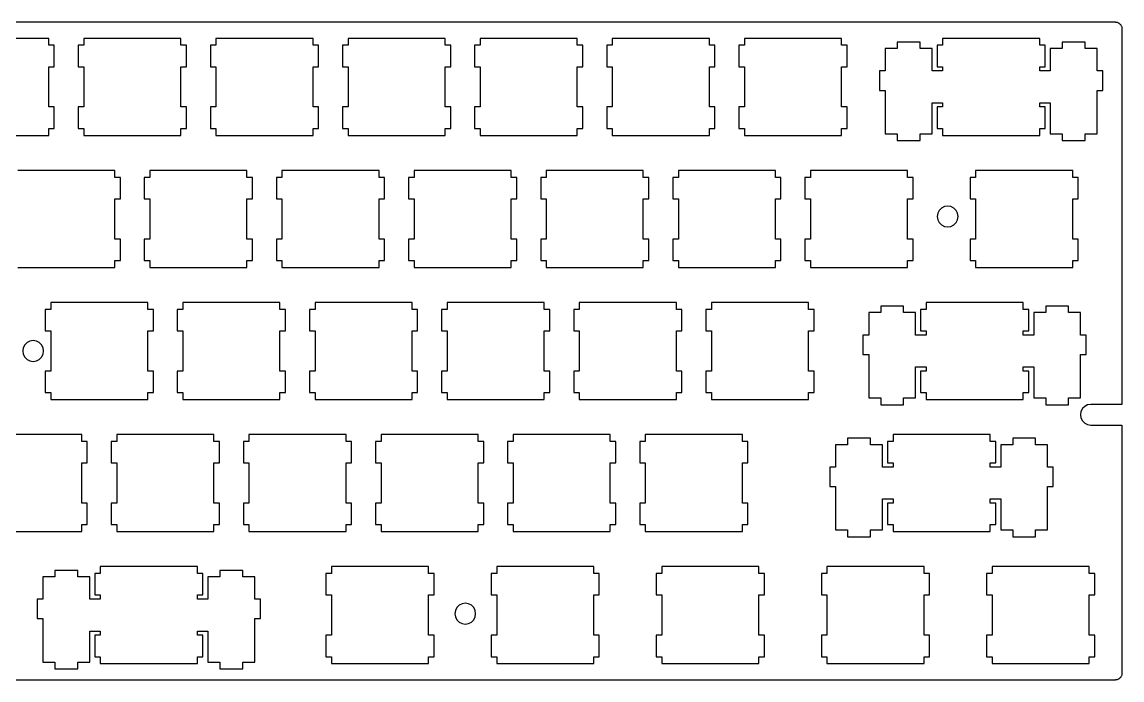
# Model space of a CAD drawing. Extents: x 0 to 285, y 0 to 95.
# Drawn here: x 126.9 to 285.5, y 0.2 to 95.2 of the extents above; entities that cross this region are included whole.
import ezdxf

# ---------------------------------------------------------------- set-up
doc = ezdxf.new("R2010")
doc.units = 0
doc.layers.get('0').update_dxf_attribs({"linetype": 'CONTINUOUS'})

msp = doc.modelspace()

# ---------------------------------------------------------------- linework, layer by layer
at = {"color": 0}
for p, q in [((1.09554, 95.1548), (284.47, 95.1548)), ((284.47, 95.1548), (284.548, 95.1523)), ((284.548, 95.1523), (284.627, 95.1424)), ((284.627, 95.1424), (284.704, 95.1272)), ((284.704, 95.1272), (284.78, 95.1068)), ((284.78, 95.1068), (284.853, 95.0793)), ((284.853, 95.0793), (284.923, 95.0461)), ((284.923, 95.0461), (284.993, 95.0076)), ((284.993, 95.0076), (285.057, 94.9646)), ((285.057, 94.9646), (285.119, 94.9152)), ((285.119, 94.9152), (285.178, 94.8627)), ((285.178, 94.8627), (285.232, 94.8048)), ((285.232, 94.8048), (285.28, 94.7431)), ((285.28, 94.7431), (285.323, 94.6781)), ((285.323, 94.6781), (285.361, 94.6079)), ((285.361, 94.6079), (285.393, 94.5374)), ((285.393, 94.5374), (285.422, 94.4644)), ((285.422, 94.4644), (285.443, 94.3889)), ((285.443, 94.3889), (285.458, 94.3116)), ((285.458, 94.3116), (285.466, 94.2329)), ((285.466, 94.2329), (285.47, 94.1546)), ((285.47, 94.1546), (285.47, 39.9919)), ((130.733, 92.7929), (116.732, 92.7929)), ((130.733, 91.7924), (130.733, 92.7929)), ((135.782, 92.7929), (135.782, 91.7924)), ((149.783, 92.7929), (135.782, 92.7929)), ((149.783, 91.7924), (149.783, 92.7929)), ((154.831, 92.7929), (154.831, 91.7924)), ((168.832, 92.7929), (154.831, 92.7929)), ((168.832, 91.7924), (168.832, 92.7929)), ((173.882, 92.7929), (173.882, 91.7924)), ((187.883, 92.7929), (173.882, 92.7929)), ((187.883, 91.7924), (187.883, 92.7929)), ((192.931, 92.7929), (192.931, 91.7924)), ((206.932, 92.7929), (192.931, 92.7929)), ((206.932, 91.7924), (206.932, 92.7929)), ((211.982, 92.7929), (211.982, 91.7924)), ((225.983, 92.7929), (211.982, 92.7929)), ((225.983, 91.7924), (225.983, 92.7929)), ((231.032, 92.7929), (231.032, 91.7924)), ((245.033, 92.7929), (231.032, 92.7929)), ((245.033, 91.7924), (245.033, 92.7929)), ((256.357, 92.2433), (253.056, 92.2433)), ((253.056, 92.2433), (253.056, 91.3225)), ((256.357, 91.3225), (256.357, 92.2433)), ((259.606, 92.7929), (259.606, 91.7924)), ((273.607, 92.7929), (259.606, 92.7929)), ((273.607, 91.7924), (273.607, 92.7929)), ((280.157, 92.2433), (276.856, 92.2433)), ((276.856, 92.2433), (276.856, 91.3225)), ((280.157, 91.3225), (280.157, 92.2433)), ((131.532, 91.7924), (130.733, 91.7924)), ((131.532, 88.6919), (131.532, 91.7924)), ((135.782, 91.7924), (134.983, 91.7924)), ((134.983, 91.7924), (134.983, 88.6919)), ((150.581, 91.7924), (149.783, 91.7924)), ((150.581, 88.6919), (150.581, 91.7924)), ((154.831, 91.7924), (154.033, 91.7924)), ((154.033, 91.7924), (154.033, 88.6919)), ((169.632, 91.7924), (168.832, 91.7924)), ((169.632, 88.6919), (169.632, 91.7924)), ((173.882, 91.7924), (173.082, 91.7924)), ((173.082, 91.7924), (173.082, 88.6919)), ((188.681, 91.7924), (187.883, 91.7924)), ((188.681, 88.6919), (188.681, 91.7924)), ((192.931, 91.7924), (192.133, 91.7924)), ((192.133, 91.7924), (192.133, 88.6919)), ((207.732, 91.7924), (206.932, 91.7924)), ((207.732, 88.6919), (207.732, 91.7924)), ((211.982, 91.7924), (211.182, 91.7924)), ((211.182, 91.7924), (211.182, 88.6919)), ((226.782, 91.7924), (225.983, 91.7924)), ((226.782, 88.6919), (226.782, 91.7924)), ((231.032, 91.7924), (230.233, 91.7924)), ((230.233, 91.7924), (230.233, 88.6919)), ((245.831, 91.7924), (245.033, 91.7924)), ((245.831, 88.6919), (245.831, 91.7924)), ((253.056, 91.3225), (251.332, 91.3225)), ((251.332, 91.3225), (251.332, 88.0925)), ((258.082, 91.3225), (256.357, 91.3225)), ((258.082, 88.0925), (258.082, 91.3225)), ((259.606, 91.7924), (258.807, 91.7924)), ((258.807, 91.7924), (258.807, 88.6919)), ((274.406, 91.7924), (273.607, 91.7924)), ((274.406, 88.6919), (274.406, 91.7924)), ((276.856, 91.3225), (275.131, 91.3225)), ((275.131, 91.3225), (275.131, 88.0925)), ((281.882, 91.3225), (280.157, 91.3225)), ((281.882, 88.0925), (281.882, 91.3225)), ((130.733, 82.8933), (130.733, 88.6919)), ((130.733, 88.6919), (131.532, 88.6919)), ((134.983, 88.6919), (135.782, 88.6919)), ((135.782, 88.6919), (135.782, 82.8933)), ((149.783, 82.8933), (149.783, 88.6919)), ((149.783, 88.6919), (150.581, 88.6919)), ((154.033, 88.6919), (154.831, 88.6919)), ((154.831, 88.6919), (154.831, 82.8933)), ((168.832, 82.8933), (168.832, 88.6919)), ((168.832, 88.6919), (169.632, 88.6919)), ((173.082, 88.6919), (173.882, 88.6919)), ((173.882, 88.6919), (173.882, 82.8933)), ((187.883, 82.8933), (187.883, 88.6919)), ((187.883, 88.6919), (188.681, 88.6919)), ((192.133, 88.6919), (192.931, 88.6919)), ((192.931, 88.6919), (192.931, 82.8933)), ((206.932, 82.8933), (206.932, 88.6919)), ((206.932, 88.6919), (207.732, 88.6919)), ((211.182, 88.6919), (211.982, 88.6919)), ((211.982, 88.6919), (211.982, 82.8933)), ((225.983, 82.8933), (225.983, 88.6919)), ((225.983, 88.6919), (226.782, 88.6919)), ((230.233, 88.6919), (231.032, 88.6919)), ((231.032, 88.6919), (231.032, 82.8933)), ((245.033, 82.8933), (245.033, 88.6919)), ((245.033, 88.6919), (245.831, 88.6919)), ((251.332, 88.0925), (250.508, 88.0925)), ((250.508, 88.0925), (250.508, 85.2921)), ((259.606, 88.0925), (258.082, 88.0925)), ((258.807, 88.6919), (259.606, 88.6919)), ((259.606, 88.6919), (259.606, 88.0925)), ((273.607, 88.0925), (273.607, 88.6919)), ((273.607, 88.6919), (274.406, 88.6919)), ((275.131, 88.0925), (273.607, 88.0925)), ((282.706, 88.0925), (281.882, 88.0925)), ((282.706, 85.2921), (282.706, 88.0925)), ((250.508, 85.2921), (251.332, 85.2921)), ((251.332, 85.2921), (251.332, 79.0208)), ((281.882, 79.0208), (281.882, 85.2921)), ((281.882, 85.2921), (282.706, 85.2921)), ((131.532, 82.8933), (130.733, 82.8933)), ((131.532, 79.7927), (131.532, 82.8933)), ((135.782, 82.8933), (134.983, 82.8933)), ((134.983, 82.8933), (134.983, 79.7927)), ((150.581, 82.8933), (149.783, 82.8933)), ((150.581, 79.7927), (150.581, 82.8933)), ((154.831, 82.8933), (154.033, 82.8933)), ((154.033, 82.8933), (154.033, 79.7927)), ((169.632, 82.8933), (168.832, 82.8933)), ((169.632, 79.7927), (169.632, 82.8933)), ((173.882, 82.8933), (173.082, 82.8933)), ((173.082, 82.8933), (173.082, 79.7927)), ((188.681, 82.8933), (187.883, 82.8933)), ((188.681, 79.7927), (188.681, 82.8933)), ((192.931, 82.8933), (192.133, 82.8933)), ((192.133, 82.8933), (192.133, 79.7927)), ((207.732, 82.8933), (206.932, 82.8933)), ((207.732, 79.7927), (207.732, 82.8933)), ((211.982, 82.8933), (211.182, 82.8933)), ((211.182, 82.8933), (211.182, 79.7927)), ((226.782, 82.8933), (225.983, 82.8933)), ((226.782, 79.7927), (226.782, 82.8933)), ((231.032, 82.8933), (230.233, 82.8933)), ((230.233, 82.8933), (230.233, 79.7927)), ((245.831, 82.8933), (245.033, 82.8933)), ((245.831, 79.7927), (245.831, 82.8933)), ((258.082, 79.0208), (258.082, 83.4926)), ((258.082, 83.4926), (259.606, 83.4926)), ((259.606, 82.8933), (258.807, 82.8933)), ((258.807, 82.8933), (258.807, 79.7927)), ((259.606, 83.4926), (259.606, 82.8933)), ((273.607, 82.8933), (273.607, 83.4926)), ((273.607, 83.4926), (275.131, 83.4926)), ((274.406, 82.8933), (273.607, 82.8933)), ((274.406, 79.7927), (274.406, 82.8933)), ((275.131, 83.4926), (275.131, 79.0208)), ((130.733, 78.7922), (130.733, 79.7927)), ((130.733, 79.7927), (131.532, 79.7927)), ((134.983, 79.7927), (135.782, 79.7927)), ((135.782, 79.7927), (135.782, 78.7922)), ((149.783, 78.7922), (149.783, 79.7927)), ((149.783, 79.7927), (150.581, 79.7927)), ((154.033, 79.7927), (154.831, 79.7927)), ((154.831, 79.7927), (154.831, 78.7922)), ((168.832, 78.7922), (168.832, 79.7927)), ((168.832, 79.7927), (169.632, 79.7927)), ((173.082, 79.7927), (173.882, 79.7927)), ((173.882, 79.7927), (173.882, 78.7922)), ((187.883, 78.7922), (187.883, 79.7927)), ((187.883, 79.7927), (188.681, 79.7927)), ((192.133, 79.7927), (192.931, 79.7927)), ((192.931, 79.7927), (192.931, 78.7922)), ((206.932, 78.7922), (206.932, 79.7927)), ((206.932, 79.7927), (207.732, 79.7927)), ((211.182, 79.7927), (211.982, 79.7927)), ((211.982, 79.7927), (211.982, 78.7922)), ((225.983, 78.7922), (225.983, 79.7927)), ((225.983, 79.7927), (226.782, 79.7927)), ((230.233, 79.7927), (231.032, 79.7927)), ((231.032, 79.7927), (231.032, 78.7922)), ((245.033, 78.7922), (245.033, 79.7927)), ((245.033, 79.7927), (245.831, 79.7927)), ((258.807, 79.7927), (259.606, 79.7927)), ((259.606, 79.7927), (259.606, 78.7922)), ((273.607, 78.7922), (273.607, 79.7927)), ((273.607, 79.7927), (274.406, 79.7927)), ((116.732, 78.7922), (130.733, 78.7922)), ((135.782, 78.7922), (149.783, 78.7922)), ((154.831, 78.7922), (168.832, 78.7922)), ((173.882, 78.7922), (187.883, 78.7922)), ((192.931, 78.7922), (206.932, 78.7922)), ((211.982, 78.7922), (225.983, 78.7922)), ((231.032, 78.7922), (245.033, 78.7922)), ((251.332, 79.0208), (253.056, 79.0208)), ((253.056, 79.0208), (253.056, 78.0426)), ((253.056, 78.0426), (256.357, 78.0426)), ((256.357, 78.0426), (256.357, 79.0208)), ((256.357, 79.0208), (258.082, 79.0208)), ((259.606, 78.7922), (273.607, 78.7922)), ((275.131, 79.0208), (276.856, 79.0208)), ((276.856, 79.0208), (276.856, 78.0426)), ((276.856, 78.0426), (280.157, 78.0426)), ((280.157, 78.0426), (280.157, 79.0208)), ((280.157, 79.0208), (281.882, 79.0208)), ((140.258, 73.7429), (126.257, 73.7429)), ((140.258, 72.7424), (140.258, 73.7429)), ((145.306, 73.7429), (145.306, 72.7424)), ((159.307, 73.7429), (145.306, 73.7429)), ((159.307, 72.7424), (159.307, 73.7429)), ((164.357, 73.7429), (164.357, 72.7424)), ((178.358, 73.7429), (164.357, 73.7429)), ((178.358, 72.7424), (178.358, 73.7429)), ((183.407, 73.7429), (183.407, 72.7424)), ((197.408, 73.7429), (183.407, 73.7429)), ((197.408, 72.7424), (197.408, 73.7429)), ((202.456, 73.7429), (202.456, 72.7424)), ((216.457, 73.7429), (202.456, 73.7429)), ((216.457, 72.7424), (216.457, 73.7429)), ((221.507, 73.7429), (221.507, 72.7424)), ((235.508, 73.7429), (221.507, 73.7429)), ((235.508, 72.7424), (235.508, 73.7429)), ((240.556, 73.7429), (240.556, 72.7424)), ((254.557, 73.7429), (240.556, 73.7429)), ((254.557, 72.7424), (254.557, 73.7429)), ((264.37, 73.7429), (264.37, 72.7424)), ((278.369, 73.7429), (264.37, 73.7429)), ((278.369, 72.7424), (278.369, 73.7429)), ((141.056, 72.7424), (140.258, 72.7424)), ((141.056, 69.6419), (141.056, 72.7424)), ((145.306, 72.7424), (144.508, 72.7424)), ((144.508, 72.7424), (144.508, 69.6419)), ((160.107, 72.7424), (159.307, 72.7424)), ((160.107, 69.6419), (160.107, 72.7424)), ((164.357, 72.7424), (163.557, 72.7424)), ((163.557, 72.7424), (163.557, 69.6419)), ((179.157, 72.7424), (178.358, 72.7424)), ((179.157, 69.6419), (179.157, 72.7424)), ((183.407, 72.7424), (182.608, 72.7424)), ((182.608, 72.7424), (182.608, 69.6419)), ((198.206, 72.7424), (197.408, 72.7424)), ((198.206, 69.6419), (198.206, 72.7424)), ((202.456, 72.7424), (201.658, 72.7424)), ((201.658, 72.7424), (201.658, 69.6419)), ((217.257, 72.7424), (216.457, 72.7424)), ((217.257, 69.6419), (217.257, 72.7424)), ((221.507, 72.7424), (220.707, 72.7424)), ((220.707, 72.7424), (220.707, 69.6419)), ((236.306, 72.7424), (235.508, 72.7424)), ((236.306, 69.6419), (236.306, 72.7424)), ((240.556, 72.7424), (239.758, 72.7424)), ((239.758, 72.7424), (239.758, 69.6419)), ((255.356, 72.7424), (254.557, 72.7424)), ((255.356, 69.6419), (255.356, 72.7424)), ((264.37, 72.7424), (263.569, 72.7424)), ((263.569, 72.7424), (263.569, 69.6419)), ((279.17, 72.7424), (278.369, 72.7424)), ((279.17, 69.6419), (279.17, 72.7424)), ((140.258, 63.8433), (140.258, 69.6419)), ((140.258, 69.6419), (141.056, 69.6419)), ((144.508, 69.6419), (145.306, 69.6419)), ((145.306, 69.6419), (145.306, 63.8433)), ((159.307, 63.8433), (159.307, 69.6419)), ((159.307, 69.6419), (160.107, 69.6419)), ((163.557, 69.6419), (164.357, 69.6419)), ((164.357, 69.6419), (164.357, 63.8433)), ((178.358, 63.8433), (178.358, 69.6419)), ((178.358, 69.6419), (179.157, 69.6419)), ((182.608, 69.6419), (183.407, 69.6419)), ((183.407, 69.6419), (183.407, 63.8433)), ((197.408, 63.8433), (197.408, 69.6419)), ((197.408, 69.6419), (198.206, 69.6419)), ((201.658, 69.6419), (202.456, 69.6419)), ((202.456, 69.6419), (202.456, 63.8433)), ((216.457, 63.8433), (216.457, 69.6419)), ((216.457, 69.6419), (217.257, 69.6419)), ((220.707, 69.6419), (221.507, 69.6419)), ((221.507, 69.6419), (221.507, 63.8433)), ((235.508, 63.8433), (235.508, 69.6419)), ((235.508, 69.6419), (236.306, 69.6419)), ((239.758, 69.6419), (240.556, 69.6419)), ((240.556, 69.6419), (240.556, 63.8433)), ((254.557, 63.8433), (254.557, 69.6419)), ((254.557, 69.6419), (255.356, 69.6419)), ((259.45, 68.3038), (259.118, 67.9746)), ((259.869, 68.519), (259.45, 68.3038)), ((260.332, 68.592), (259.869, 68.519)), ((260.795, 68.519), (260.332, 68.592)), ((261.214, 68.3038), (260.795, 68.519)), ((261.546, 67.9746), (261.214, 68.3038)), ((263.569, 69.6419), (264.37, 69.6419)), ((264.37, 69.6419), (264.37, 63.8433)), ((278.369, 63.8433), (278.369, 69.6419)), ((278.369, 69.6419), (279.17, 69.6419)), ((258.906, 67.5569), (258.833, 67.0913)), ((258.833, 67.0913), (258.906, 66.6281)), ((259.118, 67.9746), (258.906, 67.5569)), ((258.906, 66.6281), (259.118, 66.2093)), ((261.758, 67.5569), (261.546, 67.9746)), ((261.546, 66.2093), (261.758, 66.6281)), ((261.833, 67.0913), (261.758, 67.5569)), ((261.758, 66.6281), (261.833, 67.0913)), ((259.118, 66.2093), (259.45, 65.877)), ((259.45, 65.877), (259.869, 65.665)), ((259.869, 65.665), (260.332, 65.5906)), ((260.332, 65.5906), (260.795, 65.665)), ((260.795, 65.665), (261.214, 65.877)), ((261.214, 65.877), (261.546, 66.2093)), ((141.056, 63.8433), (140.258, 63.8433)), ((141.056, 60.7427), (141.056, 63.8433)), ((145.306, 63.8433), (144.508, 63.8433)), ((144.508, 63.8433), (144.508, 60.7427)), ((160.107, 63.8433), (159.307, 63.8433)), ((160.107, 60.7427), (160.107, 63.8433)), ((164.357, 63.8433), (163.557, 63.8433)), ((163.557, 63.8433), (163.557, 60.7427)), ((179.157, 63.8433), (178.358, 63.8433)), ((179.157, 60.7427), (179.157, 63.8433)), ((183.407, 63.8433), (182.608, 63.8433)), ((182.608, 63.8433), (182.608, 60.7427)), ((198.206, 63.8433), (197.408, 63.8433)), ((198.206, 60.7427), (198.206, 63.8433)), ((202.456, 63.8433), (201.658, 63.8433)), ((201.658, 63.8433), (201.658, 60.7427)), ((217.257, 63.8433), (216.457, 63.8433)), ((217.257, 60.7427), (217.257, 63.8433)), ((221.507, 63.8433), (220.707, 63.8433)), ((220.707, 63.8433), (220.707, 60.7427)), ((236.306, 63.8433), (235.508, 63.8433)), ((236.306, 60.7427), (236.306, 63.8433)), ((240.556, 63.8433), (239.758, 63.8433)), ((239.758, 63.8433), (239.758, 60.7427)), ((255.356, 63.8433), (254.557, 63.8433)), ((255.356, 60.7427), (255.356, 63.8433)), ((264.37, 63.8433), (263.569, 63.8433)), ((263.569, 63.8433), (263.569, 60.7427)), ((279.17, 63.8433), (278.369, 63.8433)), ((279.17, 60.7427), (279.17, 63.8433)), ((140.258, 59.7422), (140.258, 60.7427)), ((140.258, 60.7427), (141.056, 60.7427)), ((144.508, 60.7427), (145.306, 60.7427)), ((145.306, 60.7427), (145.306, 59.7422)), ((159.307, 59.7422), (159.307, 60.7427)), ((159.307, 60.7427), (160.107, 60.7427)), ((163.557, 60.7427), (164.357, 60.7427)), ((164.357, 60.7427), (164.357, 59.7422)), ((178.358, 59.7422), (178.358, 60.7427)), ((178.358, 60.7427), (179.157, 60.7427)), ((182.608, 60.7427), (183.407, 60.7427)), ((183.407, 60.7427), (183.407, 59.7422)), ((197.408, 59.7422), (197.408, 60.7427)), ((197.408, 60.7427), (198.206, 60.7427)), ((201.658, 60.7427), (202.456, 60.7427)), ((202.456, 60.7427), (202.456, 59.7422)), ((216.457, 59.7422), (216.457, 60.7427)), ((216.457, 60.7427), (217.257, 60.7427)), ((220.707, 60.7427), (221.507, 60.7427)), ((221.507, 60.7427), (221.507, 59.7422)), ((235.508, 59.7422), (235.508, 60.7427)), ((235.508, 60.7427), (236.306, 60.7427)), ((239.758, 60.7427), (240.556, 60.7427)), ((240.556, 60.7427), (240.556, 59.7422)), ((254.557, 59.7422), (254.557, 60.7427)), ((254.557, 60.7427), (255.356, 60.7427)), ((263.569, 60.7427), (264.37, 60.7427)), ((264.37, 60.7427), (264.37, 59.7422)), ((278.369, 59.7422), (278.369, 60.7427)), ((278.369, 60.7427), (279.17, 60.7427)), ((126.257, 59.7422), (140.258, 59.7422)), ((145.306, 59.7422), (159.307, 59.7422)), ((164.357, 59.7422), (178.358, 59.7422)), ((183.407, 59.7422), (197.408, 59.7422)), ((202.456, 59.7422), (216.457, 59.7422)), ((221.507, 59.7422), (235.508, 59.7422)), ((240.556, 59.7422), (254.557, 59.7422)), ((264.37, 59.7422), (278.369, 59.7422)), ((131.02, 54.6915), (131.02, 53.691)), ((145.019, 54.6915), (131.02, 54.6915)), ((145.019, 53.691), (145.019, 54.6915)), ((150.07, 54.6915), (150.07, 53.691)), ((164.069, 54.6915), (150.07, 54.6915)), ((164.069, 53.691), (164.069, 54.6915)), ((169.121, 54.6915), (169.121, 53.691)), ((183.121, 54.6915), (169.121, 54.6915)), ((183.121, 53.691), (183.121, 54.6915)), ((188.17, 54.6915), (188.17, 53.691)), ((202.169, 54.6915), (188.17, 54.6915)), ((202.169, 53.691), (202.169, 54.6915)), ((207.221, 54.6915), (207.221, 53.691)), ((221.221, 54.6915), (207.221, 54.6915)), ((221.221, 53.691), (221.221, 54.6915)), ((226.271, 54.6915), (226.271, 53.691)), ((240.271, 54.6915), (226.271, 54.6915)), ((240.271, 53.691), (240.271, 54.6915)), ((253.974, 54.1433), (250.676, 54.1433)), ((250.676, 54.1433), (250.676, 53.2211)), ((253.974, 53.2211), (253.974, 54.1433)), ((257.225, 54.6915), (257.225, 53.691)), ((271.225, 54.6915), (257.225, 54.6915)), ((271.225, 53.691), (271.225, 54.6915)), ((277.775, 54.1433), (274.475, 54.1433)), ((274.475, 54.1433), (274.475, 53.2211)), ((277.775, 53.2211), (277.775, 54.1433)), ((131.02, 53.691), (130.219, 53.691)), ((130.219, 53.691), (130.219, 50.5919)), ((145.82, 53.691), (145.019, 53.691)), ((145.82, 50.5919), (145.82, 53.691)), ((150.07, 53.691), (149.269, 53.691)), ((149.269, 53.691), (149.269, 50.5919)), ((164.87, 53.691), (164.069, 53.691)), ((164.87, 50.5919), (164.87, 53.691)), ((169.121, 53.691), (168.319, 53.691)), ((168.319, 53.691), (168.319, 50.5919)), ((183.92, 53.691), (183.121, 53.691)), ((183.92, 50.5919), (183.92, 53.691)), ((188.17, 53.691), (187.371, 53.691)), ((187.371, 53.691), (187.371, 50.5919)), ((202.97, 53.691), (202.169, 53.691)), ((202.97, 50.5919), (202.97, 53.691)), ((207.221, 53.691), (206.419, 53.691)), ((206.419, 53.691), (206.419, 50.5919)), ((222.02, 53.691), (221.221, 53.691)), ((222.02, 50.5919), (222.02, 53.691)), ((226.271, 53.691), (225.471, 53.691)), ((225.471, 53.691), (225.471, 50.5919)), ((241.07, 53.691), (240.271, 53.691)), ((241.07, 50.5919), (241.07, 53.691)), ((250.676, 53.2211), (248.951, 53.2211)), ((248.951, 53.2211), (248.951, 49.9925)), ((255.7, 53.2211), (253.974, 53.2211)), ((255.7, 49.9925), (255.7, 53.2211)), ((257.225, 53.691), (256.425, 53.691)), ((256.425, 53.691), (256.425, 50.5919)), ((272.026, 53.691), (271.225, 53.691)), ((272.026, 50.5919), (272.026, 53.691)), ((274.475, 53.2211), (272.751, 53.2211)), ((272.751, 53.2211), (272.751, 49.9925)), ((279.501, 53.2211), (277.775, 53.2211)), ((279.501, 49.9925), (279.501, 53.2211)), ((128.484, 49.1906), (128.02, 49.1172)), ((128.947, 49.1172), (128.484, 49.1906)), ((130.219, 50.5919), (131.02, 50.5919)), ((131.02, 50.5919), (131.02, 44.7918)), ((145.019, 44.7918), (145.019, 50.5919)), ((145.019, 50.5919), (145.82, 50.5919)), ((149.269, 50.5919), (150.07, 50.5919)), ((150.07, 50.5919), (150.07, 44.7918)), ((164.069, 44.7918), (164.069, 50.5919)), ((164.069, 50.5919), (164.87, 50.5919)), ((168.319, 50.5919), (169.121, 50.5919)), ((169.121, 50.5919), (169.121, 44.7918)), ((183.121, 44.7918), (183.121, 50.5919)), ((183.121, 50.5919), (183.92, 50.5919)), ((187.371, 50.5919), (188.17, 50.5919)), ((188.17, 50.5919), (188.17, 44.7918)), ((202.169, 44.7918), (202.169, 50.5919)), ((202.169, 50.5919), (202.97, 50.5919)), ((206.419, 50.5919), (207.221, 50.5919)), ((207.221, 50.5919), (207.221, 44.7918)), ((221.221, 44.7918), (221.221, 50.5919)), ((221.221, 50.5919), (222.02, 50.5919)), ((225.471, 50.5919), (226.271, 50.5919)), ((226.271, 50.5919), (226.271, 44.7918)), ((240.271, 44.7918), (240.271, 50.5919)), ((240.271, 50.5919), (241.07, 50.5919)), ((248.951, 49.9925), (248.127, 49.9925)), ((248.127, 49.9925), (248.127, 47.1911)), ((257.225, 49.9925), (255.7, 49.9925)), ((256.425, 50.5919), (257.225, 50.5919)), ((257.225, 50.5919), (257.225, 49.9925)), ((271.225, 49.9925), (271.225, 50.5919)), ((271.225, 50.5919), (272.026, 50.5919)), ((272.751, 49.9925), (271.225, 49.9925)), ((280.326, 49.9925), (279.501, 49.9925)), ((280.326, 47.1911), (280.326, 49.9925)), ((127.056, 48.1542), (126.983, 47.6913)), ((126.983, 47.6913), (127.056, 47.2281)), ((127.27, 48.5733), (127.056, 48.1542)), ((127.601, 48.9052), (127.27, 48.5733)), ((128.02, 49.1172), (127.601, 48.9052)), ((129.365, 48.9052), (128.947, 49.1172)), ((129.697, 48.5733), (129.365, 48.9052)), ((129.909, 48.1542), (129.697, 48.5733)), ((129.983, 47.6913), (129.909, 48.1542)), ((129.909, 47.2281), (129.983, 47.6913)), ((127.056, 47.2281), (127.27, 46.8094)), ((127.27, 46.8094), (127.601, 46.4771)), ((127.601, 46.4771), (128.02, 46.265)), ((128.02, 46.265), (128.484, 46.1906)), ((128.484, 46.1906), (128.947, 46.265)), ((128.947, 46.265), (129.365, 46.4771)), ((129.365, 46.4771), (129.697, 46.8094)), ((129.697, 46.8094), (129.909, 47.2281)), ((248.127, 47.1911), (248.951, 47.1911)), ((248.951, 47.1911), (248.951, 40.9222)), ((279.501, 40.9222), (279.501, 47.1911)), ((279.501, 47.1911), (280.326, 47.1911)), ((131.02, 44.7918), (130.219, 44.7918)), ((130.219, 44.7918), (130.219, 41.6913)), ((145.82, 44.7918), (145.019, 44.7918)), ((145.82, 41.6913), (145.82, 44.7918)), ((150.07, 44.7918), (149.269, 44.7918)), ((149.269, 44.7918), (149.269, 41.6913)), ((164.87, 44.7918), (164.069, 44.7918)), ((164.87, 41.6913), (164.87, 44.7918)), ((169.121, 44.7918), (168.319, 44.7918)), ((168.319, 44.7918), (168.319, 41.6913)), ((183.92, 44.7918), (183.121, 44.7918)), ((183.92, 41.6913), (183.92, 44.7918)), ((188.17, 44.7918), (187.371, 44.7918)), ((187.371, 44.7918), (187.371, 41.6913)), ((202.97, 44.7918), (202.169, 44.7918)), ((202.97, 41.6913), (202.97, 44.7918)), ((207.221, 44.7918), (206.419, 44.7918)), ((206.419, 44.7918), (206.419, 41.6913)), ((222.02, 44.7918), (221.221, 44.7918)), ((222.02, 41.6913), (222.02, 44.7918)), ((226.271, 44.7918), (225.471, 44.7918)), ((225.471, 44.7918), (225.471, 41.6913)), ((241.07, 44.7918), (240.271, 44.7918)), ((241.07, 41.6913), (241.07, 44.7918)), ((255.7, 40.9222), (255.7, 45.3926)), ((255.7, 45.3926), (257.225, 45.3926)), ((257.225, 44.7918), (256.425, 44.7918)), ((256.425, 44.7918), (256.425, 41.6913)), ((257.225, 45.3926), (257.225, 44.7918)), ((271.225, 44.7918), (271.225, 45.3926)), ((271.225, 45.3926), (272.751, 45.3926)), ((272.026, 44.7918), (271.225, 44.7918)), ((272.026, 41.6913), (272.026, 44.7918)), ((272.751, 45.3926), (272.751, 40.9222)), ((130.219, 41.6913), (131.02, 41.6913)), ((131.02, 41.6913), (131.02, 40.6922)), ((145.019, 40.6922), (145.019, 41.6913)), ((145.019, 41.6913), (145.82, 41.6913)), ((149.269, 41.6913), (150.07, 41.6913)), ((150.07, 41.6913), (150.07, 40.6922)), ((164.069, 40.6922), (164.069, 41.6913)), ((164.069, 41.6913), (164.87, 41.6913)), ((168.319, 41.6913), (169.121, 41.6913)), ((169.121, 41.6913), (169.121, 40.6922)), ((183.121, 40.6922), (183.121, 41.6913)), ((183.121, 41.6913), (183.92, 41.6913)), ((187.371, 41.6913), (188.17, 41.6913)), ((188.17, 41.6913), (188.17, 40.6922)), ((202.169, 40.6922), (202.169, 41.6913)), ((202.169, 41.6913), (202.97, 41.6913)), ((206.419, 41.6913), (207.221, 41.6913)), ((207.221, 41.6913), (207.221, 40.6922)), ((221.221, 40.6922), (221.221, 41.6913)), ((221.221, 41.6913), (222.02, 41.6913)), ((225.471, 41.6913), (226.271, 41.6913)), ((226.271, 41.6913), (226.271, 40.6922)), ((240.271, 40.6922), (240.271, 41.6913)), ((240.271, 41.6913), (241.07, 41.6913)), ((256.425, 41.6913), (257.225, 41.6913)), ((257.225, 41.6913), (257.225, 40.6922)), ((271.225, 40.6922), (271.225, 41.6913)), ((271.225, 41.6913), (272.026, 41.6913)), ((131.02, 40.6922), (145.019, 40.6922)), ((150.07, 40.6922), (164.069, 40.6922)), ((169.121, 40.6922), (183.121, 40.6922)), ((188.17, 40.6922), (202.169, 40.6922)), ((207.221, 40.6922), (221.221, 40.6922)), ((226.271, 40.6922), (240.271, 40.6922)), ((248.951, 40.9222), (250.676, 40.9222)), ((250.676, 40.9222), (250.676, 39.9411)), ((250.676, 39.9411), (253.974, 39.9411)), ((253.974, 39.9411), (253.974, 40.9222)), ((253.974, 40.9222), (255.7, 40.9222)), ((257.225, 40.6922), (271.225, 40.6922)), ((272.751, 40.9222), (274.475, 40.9222)), ((274.475, 40.9222), (274.475, 39.9411)), ((274.475, 39.9411), (277.775, 39.9411)), ((277.775, 39.9411), (277.775, 40.9222)), ((277.775, 40.9222), (279.501, 40.9222)), ((280.088, 39.7055), (279.757, 39.3732)), ((280.505, 39.9189), (280.088, 39.7055)), ((280.97, 39.9919), (280.505, 39.9189)), ((285.47, 39.9919), (280.97, 39.9919)), ((279.543, 38.9573), (279.47, 38.4926)), ((279.47, 38.4926), (279.543, 38.027)), ((279.757, 39.3732), (279.543, 38.9573)), ((279.543, 38.027), (279.757, 37.6079)), ((279.757, 37.6079), (280.088, 37.2787)), ((280.088, 37.2787), (280.505, 37.065)), ((280.505, 37.065), (280.97, 36.9919)), ((280.97, 36.9919), (285.47, 36.9919)), ((285.47, 36.9919), (285.47, 1.22783)), ((135.496, 35.6429), (121.496, 35.6429)), ((135.496, 34.6425), (135.496, 35.6429)), ((140.545, 35.6429), (140.545, 34.6425)), ((154.544, 35.6429), (140.545, 35.6429)), ((154.544, 34.6425), (154.544, 35.6429)), ((159.596, 35.6429), (159.596, 34.6425)), ((173.596, 35.6429), (159.596, 35.6429)), ((173.596, 34.6425), (173.596, 35.6429)), ((178.646, 35.6429), (178.646, 34.6425)), ((192.646, 35.6429), (178.646, 35.6429)), ((192.646, 34.6425), (192.646, 35.6429)), ((197.695, 35.6429), (197.695, 34.6425)), ((211.694, 35.6429), (197.695, 35.6429)), ((211.694, 34.6425), (211.694, 35.6429)), ((216.746, 35.6429), (216.746, 34.6425)), ((230.746, 35.6429), (216.746, 35.6429)), ((230.746, 34.6425), (230.746, 35.6429)), ((249.213, 35.0931), (245.914, 35.0931)), ((245.914, 35.0931), (245.914, 34.1726)), ((249.213, 34.1726), (249.213, 35.0931)), ((252.462, 35.6429), (252.462, 34.6425)), ((266.463, 35.6429), (252.462, 35.6429)), ((266.463, 34.6425), (266.463, 35.6429)), ((273.013, 35.0931), (269.712, 35.0931)), ((269.712, 35.0931), (269.712, 34.1726)), ((273.013, 34.1726), (273.013, 35.0931)), ((136.295, 34.6425), (135.496, 34.6425)), ((136.295, 31.5419), (136.295, 34.6425)), ((140.545, 34.6425), (139.746, 34.6425)), ((139.746, 34.6425), (139.746, 31.5419)), ((155.345, 34.6425), (154.544, 34.6425)), ((155.345, 31.5419), (155.345, 34.6425)), ((159.596, 34.6425), (158.794, 34.6425)), ((158.794, 34.6425), (158.794, 31.5419)), ((174.395, 34.6425), (173.596, 34.6425)), ((174.395, 31.5419), (174.395, 34.6425)), ((178.646, 34.6425), (177.846, 34.6425)), ((177.846, 34.6425), (177.846, 31.5419)), ((193.445, 34.6425), (192.646, 34.6425)), ((193.445, 31.5419), (193.445, 34.6425)), ((197.695, 34.6425), (196.896, 34.6425)), ((196.896, 34.6425), (196.896, 31.5419)), ((212.495, 34.6425), (211.694, 34.6425)), ((212.495, 31.5419), (212.495, 34.6425)), ((216.746, 34.6425), (215.944, 34.6425)), ((215.944, 34.6425), (215.944, 31.5419)), ((231.545, 34.6425), (230.746, 34.6425)), ((231.545, 31.5419), (231.545, 34.6425)), ((245.914, 34.1726), (244.187, 34.1726)), ((244.187, 34.1726), (244.187, 30.9411)), ((250.938, 34.1726), (249.213, 34.1726)), ((250.938, 30.9411), (250.938, 34.1726)), ((252.462, 34.6425), (251.661, 34.6425)), ((251.661, 34.6425), (251.661, 31.5419)), ((267.262, 34.6425), (266.463, 34.6425)), ((267.262, 31.5419), (267.262, 34.6425)), ((269.712, 34.1726), (267.987, 34.1726)), ((267.987, 34.1726), (267.987, 30.9411)), ((274.738, 34.1726), (273.013, 34.1726)), ((274.738, 30.9411), (274.738, 34.1726)), ((135.496, 25.7418), (135.496, 31.5419)), ((135.496, 31.5419), (136.295, 31.5419)), ((139.746, 31.5419), (140.545, 31.5419)), ((140.545, 31.5419), (140.545, 25.7418)), ((154.544, 25.7418), (154.544, 31.5419)), ((154.544, 31.5419), (155.345, 31.5419)), ((158.794, 31.5419), (159.596, 31.5419)), ((159.596, 31.5419), (159.596, 25.7418)), ((173.596, 25.7418), (173.596, 31.5419)), ((173.596, 31.5419), (174.395, 31.5419)), ((177.846, 31.5419), (178.646, 31.5419)), ((178.646, 31.5419), (178.646, 25.7418)), ((192.646, 25.7418), (192.646, 31.5419)), ((192.646, 31.5419), (193.445, 31.5419)), ((196.896, 31.5419), (197.695, 31.5419)), ((197.695, 31.5419), (197.695, 25.7418)), ((211.694, 25.7418), (211.694, 31.5419)), ((211.694, 31.5419), (212.495, 31.5419)), ((215.944, 31.5419), (216.746, 31.5419)), ((216.746, 31.5419), (216.746, 25.7418)), ((230.746, 25.7418), (230.746, 31.5419)), ((230.746, 31.5419), (231.545, 31.5419)), ((244.187, 30.9411), (243.363, 30.9411)), ((243.363, 30.9411), (243.363, 28.1423)), ((252.462, 30.9411), (250.938, 30.9411)), ((251.661, 31.5419), (252.462, 31.5419)), ((252.462, 31.5419), (252.462, 30.9411)), ((266.463, 30.9411), (266.463, 31.5419)), ((266.463, 31.5419), (267.262, 31.5419)), ((267.987, 30.9411), (266.463, 30.9411)), ((275.562, 30.9411), (274.738, 30.9411)), ((275.562, 28.1423), (275.562, 30.9411)), ((243.363, 28.1423), (244.187, 28.1423)), ((244.187, 28.1423), (244.187, 21.8722)), ((274.738, 21.8722), (274.738, 28.1423)), ((274.738, 28.1423), (275.562, 28.1423)), ((136.295, 25.7418), (135.496, 25.7418)), ((136.295, 22.6425), (136.295, 25.7418)), ((140.545, 25.7418), (139.746, 25.7418)), ((139.746, 25.7418), (139.746, 22.6425)), ((155.345, 25.7418), (154.544, 25.7418)), ((155.345, 22.6425), (155.345, 25.7418)), ((159.596, 25.7418), (158.794, 25.7418)), ((158.794, 25.7418), (158.794, 22.6425)), ((174.395, 25.7418), (173.596, 25.7418)), ((174.395, 22.6425), (174.395, 25.7418)), ((178.646, 25.7418), (177.846, 25.7418)), ((177.846, 25.7418), (177.846, 22.6425)), ((193.445, 25.7418), (192.646, 25.7418)), ((193.445, 22.6425), (193.445, 25.7418)), ((197.695, 25.7418), (196.896, 25.7418)), ((196.896, 25.7418), (196.896, 22.6425)), ((212.495, 25.7418), (211.694, 25.7418)), ((212.495, 22.6425), (212.495, 25.7418)), ((216.746, 25.7418), (215.944, 25.7418)), ((215.944, 25.7418), (215.944, 22.6425)), ((231.545, 25.7418), (230.746, 25.7418)), ((231.545, 22.6425), (231.545, 25.7418)), ((250.938, 21.8722), (250.938, 26.3426)), ((250.938, 26.3426), (252.462, 26.3426)), ((252.462, 25.7418), (251.661, 25.7418)), ((251.661, 25.7418), (251.661, 22.6425)), ((252.462, 26.3426), (252.462, 25.7418)), ((266.463, 25.7418), (266.463, 26.3426)), ((266.463, 26.3426), (267.987, 26.3426)), ((267.262, 25.7418), (266.463, 25.7418)), ((267.262, 22.6425), (267.262, 25.7418)), ((267.987, 26.3426), (267.987, 21.8722)), ((135.496, 21.6421), (135.496, 22.6425)), ((135.496, 22.6425), (136.295, 22.6425)), ((139.746, 22.6425), (140.545, 22.6425)), ((140.545, 22.6425), (140.545, 21.6421)), ((154.544, 21.6421), (154.544, 22.6425)), ((154.544, 22.6425), (155.345, 22.6425)), ((158.794, 22.6425), (159.596, 22.6425)), ((159.596, 22.6425), (159.596, 21.6421)), ((173.596, 21.6421), (173.596, 22.6425)), ((173.596, 22.6425), (174.395, 22.6425)), ((177.846, 22.6425), (178.646, 22.6425)), ((178.646, 22.6425), (178.646, 21.6421)), ((192.646, 21.6421), (192.646, 22.6425)), ((192.646, 22.6425), (193.445, 22.6425)), ((196.896, 22.6425), (197.695, 22.6425)), ((197.695, 22.6425), (197.695, 21.6421)), ((211.694, 21.6421), (211.694, 22.6425)), ((211.694, 22.6425), (212.495, 22.6425)), ((215.944, 22.6425), (216.746, 22.6425)), ((216.746, 22.6425), (216.746, 21.6421)), ((230.746, 21.6421), (230.746, 22.6425)), ((230.746, 22.6425), (231.545, 22.6425)), ((251.661, 22.6425), (252.462, 22.6425)), ((252.462, 22.6425), (252.462, 21.6421)), ((266.463, 21.6421), (266.463, 22.6425)), ((266.463, 22.6425), (267.262, 22.6425)), ((121.496, 21.6421), (135.496, 21.6421)), ((140.545, 21.6421), (154.544, 21.6421)), ((159.596, 21.6421), (173.596, 21.6421)), ((178.646, 21.6421), (192.646, 21.6421)), ((197.695, 21.6421), (211.694, 21.6421)), ((216.746, 21.6421), (230.746, 21.6421)), ((244.187, 21.8722), (245.914, 21.8722)), ((245.914, 21.8722), (245.914, 20.8925)), ((245.914, 20.8925), (249.213, 20.8925)), ((249.213, 20.8925), (249.213, 21.8722)), ((249.213, 21.8722), (250.938, 21.8722)), ((252.462, 21.6421), (266.463, 21.6421)), ((267.987, 21.8722), (269.712, 21.8722)), ((269.712, 21.8722), (269.712, 20.8925)), ((269.712, 20.8925), (273.013, 20.8925)), ((273.013, 20.8925), (273.013, 21.8722)), ((273.013, 21.8722), (274.738, 21.8722)), ((134.914, 16.0431), (131.614, 16.0431)), ((131.614, 16.0431), (131.614, 15.1226)), ((134.914, 15.1226), (134.914, 16.0431)), ((138.164, 16.593), (138.164, 15.5925)), ((152.163, 16.593), (138.164, 16.593)), ((152.163, 15.5925), (152.163, 16.593)), ((158.713, 16.0431), (155.414, 16.0431)), ((155.414, 16.0431), (155.414, 15.1226)), ((158.713, 15.1226), (158.713, 16.0431)), ((171.501, 16.593), (171.501, 15.5925)), ((185.502, 16.593), (171.501, 16.593)), ((185.502, 15.5925), (185.502, 16.593)), ((195.312, 16.593), (195.312, 15.5925)), ((209.313, 16.593), (195.312, 16.593)), ((209.313, 15.5925), (209.313, 16.593)), ((219.126, 16.593), (219.126, 15.5925)), ((233.127, 16.593), (219.126, 16.593)), ((233.127, 15.5925), (233.127, 16.593)), ((242.937, 16.593), (242.937, 15.5925)), ((256.938, 16.593), (242.937, 16.593)), ((256.938, 15.5925), (256.938, 16.593)), ((266.751, 16.593), (266.751, 15.5925)), ((280.75, 16.593), (266.751, 16.593)), ((280.75, 15.5925), (280.75, 16.593)), ((131.614, 15.1226), (129.889, 15.1226)), ((129.889, 15.1226), (129.889, 11.8925)), ((136.638, 15.1226), (134.914, 15.1226)), ((136.638, 11.8925), (136.638, 15.1226)), ((138.164, 15.5925), (137.363, 15.5925)), ((137.363, 15.5925), (137.363, 12.4919)), ((152.962, 15.5925), (152.163, 15.5925)), ((152.962, 12.4919), (152.962, 15.5925)), ((155.414, 15.1226), (153.687, 15.1226)), ((153.687, 15.1226), (153.687, 11.8925)), ((160.438, 15.1226), (158.713, 15.1226)), ((160.438, 11.8925), (160.438, 15.1226)), ((171.501, 15.5925), (170.7, 15.5925)), ((170.7, 15.5925), (170.7, 12.4919)), ((186.301, 15.5925), (185.502, 15.5925)), ((186.301, 12.4919), (186.301, 15.5925)), ((195.312, 15.5925), (194.513, 15.5925)), ((194.513, 15.5925), (194.513, 12.4919)), ((210.114, 15.5925), (209.313, 15.5925)), ((210.114, 12.4919), (210.114, 15.5925)), ((219.126, 15.5925), (218.325, 15.5925)), ((218.325, 15.5925), (218.325, 12.4919)), ((233.926, 15.5925), (233.127, 15.5925)), ((233.926, 12.4919), (233.926, 15.5925)), ((242.937, 15.5925), (242.138, 15.5925)), ((242.138, 15.5925), (242.138, 12.4919)), ((257.737, 15.5925), (256.938, 15.5925)), ((257.737, 12.4919), (257.737, 15.5925)), ((266.751, 15.5925), (265.95, 15.5925)), ((265.95, 15.5925), (265.95, 12.4919)), ((281.551, 15.5925), (280.75, 15.5925)), ((281.551, 12.4919), (281.551, 15.5925)), ((129.889, 11.8925), (129.063, 11.8925)), ((129.063, 11.8925), (129.063, 9.09228)), ((138.164, 11.8925), (136.638, 11.8925)), ((137.363, 12.4919), (138.164, 12.4919)), ((138.164, 12.4919), (138.164, 11.8925)), ((152.163, 11.8925), (152.163, 12.4919)), ((152.163, 12.4919), (152.962, 12.4919)), ((153.687, 11.8925), (152.163, 11.8925)), ((161.264, 11.8925), (160.438, 11.8925)), ((161.264, 9.09228), (161.264, 11.8925)), ((170.7, 12.4919), (171.501, 12.4919)), ((171.501, 12.4919), (171.501, 6.69177)), ((185.502, 6.69177), (185.502, 12.4919)), ((185.502, 12.4919), (186.301, 12.4919)), ((190.318, 11.2172), (189.902, 11.005)), ((190.783, 11.2916), (190.318, 11.2172)), ((191.247, 11.2172), (190.783, 11.2916)), ((191.663, 11.005), (191.247, 11.2172)), ((194.513, 12.4919), (195.312, 12.4919)), ((195.312, 12.4919), (195.312, 6.69177)), ((209.313, 6.69177), (209.313, 12.4919)), ((209.313, 12.4919), (210.114, 12.4919)), ((218.325, 12.4919), (219.126, 12.4919)), ((219.126, 12.4919), (219.126, 6.69177)), ((233.127, 6.69177), (233.127, 12.4919)), ((233.127, 12.4919), (233.926, 12.4919)), ((242.138, 12.4919), (242.937, 12.4919)), ((242.937, 12.4919), (242.937, 6.69177)), ((256.938, 6.69177), (256.938, 12.4919)), ((256.938, 12.4919), (257.737, 12.4919)), ((265.95, 12.4919), (266.751, 12.4919)), ((266.751, 12.4919), (266.751, 6.69177)), ((280.75, 6.69177), (280.75, 12.4919)), ((280.75, 12.4919), (281.551, 12.4919)), ((189.356, 10.2554), (189.282, 9.79096)), ((189.282, 9.79096), (189.356, 9.32794)), ((189.568, 10.6729), (189.356, 10.2554)), ((189.902, 11.005), (189.568, 10.6729)), ((191.996, 10.6729), (191.663, 11.005)), ((192.21, 10.2554), (191.996, 10.6729)), ((192.282, 9.79096), (192.21, 10.2554)), ((192.21, 9.32794), (192.282, 9.79096)), ((129.063, 9.09228), (129.889, 9.09228)), ((129.889, 9.09228), (129.889, 2.82222)), ((160.438, 2.82222), (160.438, 9.09228)), ((160.438, 9.09228), (161.264, 9.09228)), ((189.356, 9.32794), (189.568, 8.91039)), ((189.568, 8.91039), (189.902, 8.57829)), ((189.902, 8.57829), (190.318, 8.36468)), ((190.318, 8.36468), (190.783, 8.29165)), ((190.783, 8.29165), (191.247, 8.36468)), ((191.247, 8.36468), (191.663, 8.57829)), ((191.663, 8.57829), (191.996, 8.91039)), ((191.996, 8.91039), (192.21, 9.32794)), ((136.638, 2.82222), (136.638, 7.29259)), ((136.638, 7.29259), (138.164, 7.29259)), ((138.164, 6.69177), (137.363, 6.69177)), ((137.363, 6.69177), (137.363, 3.59255)), ((138.164, 7.29259), (138.164, 6.69177)), ((152.163, 6.69177), (152.163, 7.29259)), ((152.163, 7.29259), (153.687, 7.29259)), ((152.962, 6.69177), (152.163, 6.69177)), ((152.962, 3.59255), (152.962, 6.69177)), ((153.687, 7.29259), (153.687, 2.82222)), ((171.501, 6.69177), (170.7, 6.69177)), ((170.7, 6.69177), (170.7, 3.59255)), ((186.301, 6.69177), (185.502, 6.69177)), ((186.301, 3.59255), (186.301, 6.69177)), ((195.312, 6.69177), (194.513, 6.69177)), ((194.513, 6.69177), (194.513, 3.59255)), ((210.114, 6.69177), (209.313, 6.69177)), ((210.114, 3.59255), (210.114, 6.69177)), ((219.126, 6.69177), (218.325, 6.69177)), ((218.325, 6.69177), (218.325, 3.59255)), ((233.926, 6.69177), (233.127, 6.69177)), ((233.926, 3.59255), (233.926, 6.69177)), ((242.937, 6.69177), (242.138, 6.69177)), ((242.138, 6.69177), (242.138, 3.59255)), ((257.737, 6.69177), (256.938, 6.69177)), ((257.737, 3.59255), (257.737, 6.69177)), ((266.751, 6.69177), (265.95, 6.69177)), ((265.95, 6.69177), (265.95, 3.59255)), ((281.551, 6.69177), (280.75, 6.69177)), ((281.551, 3.59255), (281.551, 6.69177)), ((137.363, 3.59255), (138.164, 3.59255)), ((138.164, 3.59255), (138.164, 2.59209)), ((152.163, 2.59209), (152.163, 3.59255)), ((152.163, 3.59255), (152.962, 3.59255)), ((170.7, 3.59255), (171.501, 3.59255)), ((171.501, 3.59255), (171.501, 2.59209)), ((185.502, 2.59209), (185.502, 3.59255)), ((185.502, 3.59255), (186.301, 3.59255)), ((194.513, 3.59255), (195.312, 3.59255)), ((195.312, 3.59255), (195.312, 2.59209)), ((209.313, 2.59209), (209.313, 3.59255)), ((209.313, 3.59255), (210.114, 3.59255)), ((218.325, 3.59255), (219.126, 3.59255)), ((219.126, 3.59255), (219.126, 2.59209)), ((233.127, 2.59209), (233.127, 3.59255)), ((233.127, 3.59255), (233.926, 3.59255)), ((242.138, 3.59255), (242.937, 3.59255)), ((242.937, 3.59255), (242.937, 2.59209)), ((256.938, 2.59209), (256.938, 3.59255)), ((256.938, 3.59255), (257.737, 3.59255)), ((265.95, 3.59255), (266.751, 3.59255)), ((266.751, 3.59255), (266.751, 2.59209)), ((280.75, 2.59209), (280.75, 3.59255)), ((280.75, 3.59255), (281.551, 3.59255)), ((129.889, 2.82222), (131.614, 2.82222)), ((131.614, 2.82222), (131.614, 1.84244)), ((131.614, 1.84244), (134.914, 1.84244)), ((134.914, 1.84244), (134.914, 2.82222)), ((134.914, 2.82222), (136.638, 2.82222)), ((138.164, 2.59209), (152.163, 2.59209)), ((153.687, 2.82222), (155.414, 2.82222)), ((155.414, 2.82222), (155.414, 1.84244)), ((155.414, 1.84244), (158.713, 1.84244)), ((158.713, 1.84244), (158.713, 2.82222)), ((158.713, 2.82222), (160.438, 2.82222)), ((171.501, 2.59209), (185.502, 2.59209)), ((195.312, 2.59209), (209.313, 2.59209)), ((219.126, 2.59209), (233.127, 2.59209)), ((242.937, 2.59209), (256.938, 2.59209)), ((266.751, 2.59209), (280.75, 2.59209)), ((284.47, 0.227376), (1.09554, 0.227376)), ((284.548, 0.232888), (284.47, 0.227376)), ((284.627, 0.241157), (284.548, 0.232888)), ((284.704, 0.256315), (284.627, 0.241157)), ((284.78, 0.276986), (284.704, 0.256315)), ((284.853, 0.304546), (284.78, 0.276986)), ((284.923, 0.337619), (284.853, 0.304546)), ((284.993, 0.374826), (284.923, 0.337619)), ((285.057, 0.418924), (284.993, 0.374826)), ((285.119, 0.467155), (285.057, 0.418924)), ((285.178, 0.520898), (285.119, 0.467155)), ((285.232, 0.578778), (285.178, 0.520898)), ((285.28, 0.640789), (285.232, 0.578778)), ((285.323, 0.706935), (285.28, 0.640789)), ((285.361, 0.774457), (285.323, 0.706935)), ((285.393, 0.846116), (285.361, 0.774457)), ((285.422, 0.919152), (285.393, 0.846116)), ((285.443, 0.994943), (285.422, 0.919152)), ((285.458, 1.07211), (285.443, 0.994943)), ((285.466, 1.14928), (285.458, 1.07211)), ((285.47, 1.22783), (285.466, 1.14928))]:
    msp.add_line(p, q, dxfattribs=at)

doc.saveas('drawing.dxf')
